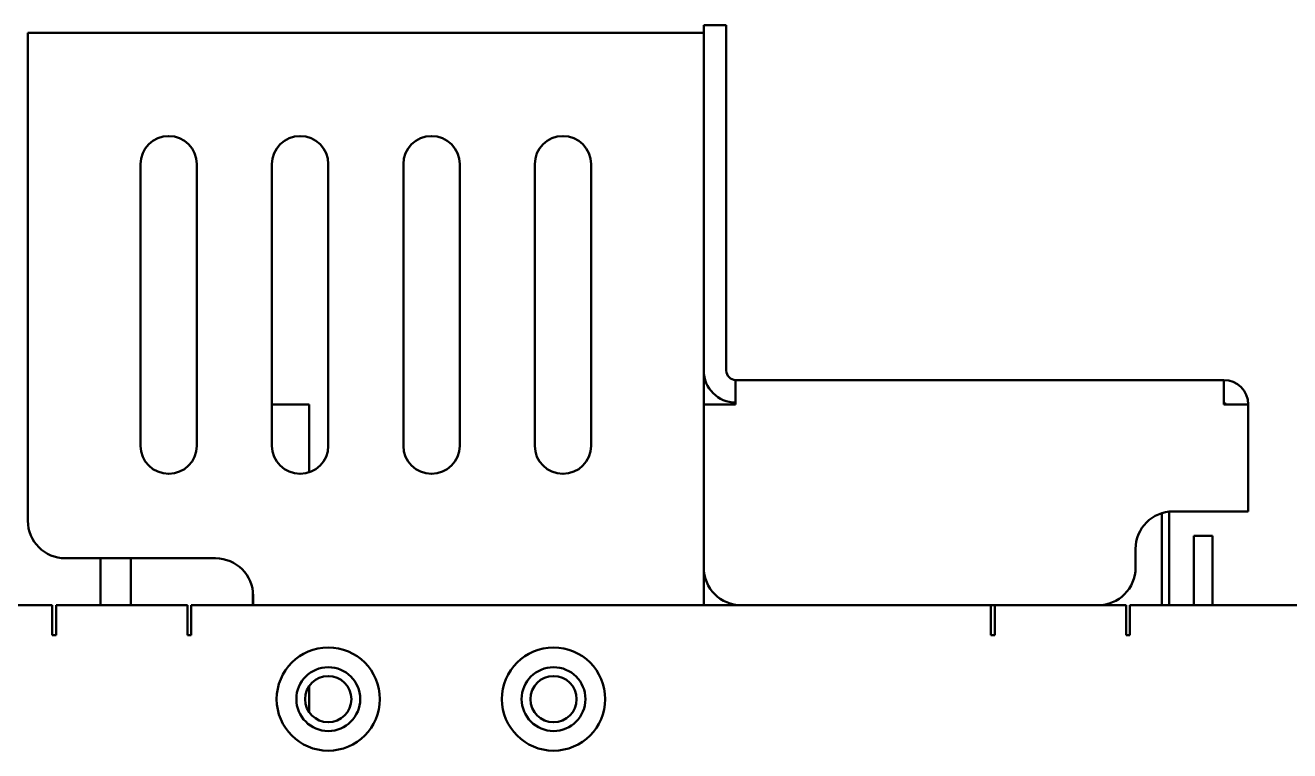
# Model space of a CAD drawing. Header units: millimetres. Extents: x 3137 to 5094, y 789 to 1822.
# Drawn here: x 3323.9 to 3391.3, y 1391.9 to 1430.6 of the extents above; entities that cross this region are included whole.
import ezdxf

# ---------------------------------------------------------------- set-up
doc = ezdxf.new("R2010")
doc.units = ezdxf.units.MM
doc.header["$LTSCALE"] = 1.8
doc.layers.add('외형선(ISO)', color=7, linetype='Continuous', lineweight=50)

msp = doc.modelspace()

# ---------------------------------------------------------------- linework, layer by layer
at = {"layer": '외형선(ISO)'}
for p, q in [((3360.042, 1430.181), (3360.042, 1430.581)), ((3361.242, 1430.581), (3360.042, 1430.581)), ((3361.242, 1430.581), (3361.242, 1428.581)), ((3324.042, 1430.181), (3360.042, 1430.181)), ((3324.042, 1430.181), (3324.042, 1404.181)), ((3325.042, 1430.181), (3334.627, 1430.181)), ((3325.042, 1430.181), (3325.042, 1430.181)), ((3326.4, 1430.182), (3328.764, 1430.182)), ((3326.4, 1430.181), (3326.4, 1430.182)), ((3328.764, 1430.182), (3331.053, 1430.182)), ((3331.053, 1430.181), (3331.053, 1430.182)), ((3331.053, 1430.182), (3331.73, 1430.182)), ((3331.73, 1430.181), (3331.73, 1430.182)), ((3331.73, 1430.182), (3331.805, 1430.182)), ((3331.805, 1430.182), (3333.544, 1430.182)), ((3331.805, 1430.181), (3331.805, 1430.182)), ((3333.544, 1430.181), (3333.544, 1430.182)), ((3334.627, 1430.181), (3334.627, 1430.181)), ((3337.353, 1430.182), (3337.376, 1430.182)), ((3337.353, 1430.181), (3337.353, 1430.182)), ((3337.376, 1430.182), (3337.533, 1430.182)), ((3337.376, 1430.181), (3337.376, 1430.182)), ((3337.533, 1430.182), (3341.033, 1430.182)), ((3337.533, 1430.181), (3337.533, 1430.182)), ((3341.033, 1430.181), (3341.033, 1430.182)), ((3341.033, 1430.182), (3341.107, 1430.182)), ((3341.107, 1430.181), (3341.107, 1430.182)), ((3345.753, 1430.182), (3346.676, 1430.182)), ((3345.753, 1430.181), (3345.753, 1430.182)), ((3346.676, 1430.182), (3347.45, 1430.182)), ((3347.45, 1430.182), (3347.464, 1430.182)), ((3347.45, 1430.181), (3347.45, 1430.182)), ((3347.464, 1430.182), (3348.367, 1430.182)), ((3347.464, 1430.181), (3347.464, 1430.182)), ((3348.367, 1430.182), (3349.413, 1430.182)), ((3349.413, 1430.182), (3350.301, 1430.182)), ((3349.413, 1430.181), (3349.413, 1430.182)), ((3350.301, 1430.181), (3350.301, 1430.182)), ((3354.034, 1430.182), (3354.52, 1430.182)), ((3354.034, 1430.181), (3354.034, 1430.182)), ((3354.52, 1430.182), (3355.857, 1430.182)), ((3355.857, 1430.182), (3357.214, 1430.182)), ((3357.214, 1430.182), (3357.671, 1430.182)), ((3357.671, 1430.181), (3357.671, 1430.182)), ((3360.042, 1430.181), (3360.042, 1399.681)), ((3361.242, 1428.581), (3361.242, 1412.181)), ((3330.042, 1408.181), (3330.042, 1423.181)), ((3333.042, 1423.181), (3333.042, 1408.181)), ((3337.042, 1408.181), (3337.042, 1423.181)), ((3340.042, 1423.181), (3340.042, 1408.181)), ((3344.042, 1408.181), (3344.042, 1423.181)), ((3347.042, 1423.181), (3347.042, 1408.181)), ((3351.042, 1408.181), (3351.042, 1423.181)), ((3354.042, 1423.181), (3354.042, 1408.181)), ((3361.742, 1410.381), (3361.742, 1411.681)), ((3361.742, 1411.681), (3387.742, 1411.681)), ((3387.742, 1411.681), (3387.742, 1410.381)), ((3337.042, 1410.381), (3339.018, 1410.381)), ((3339.018, 1409.381), (3339.018, 1410.381)), ((3361.742, 1410.381), (3360.042, 1410.381)), ((3389.042, 1410.381), (3387.742, 1410.381)), ((3389.042, 1410.381), (3389.042, 1404.681)), ((3339.018, 1409.381), (3339.018, 1406.758)), ((3384.442, 1399.681), (3384.442, 1404.589)), ((3384.839, 1404.67), (3384.839, 1399.681)), ((3385.042, 1404.681), (3389.042, 1404.681)), ((3387.142, 1403.381), (3386.142, 1403.381)), ((3386.142, 1399.681), (3386.142, 1403.381)), ((3387.142, 1403.381), (3387.142, 1399.681)), ((3383.042, 1401.681), (3383.042, 1402.681)), ((3326.042, 1402.181), (3334.042, 1402.181)), ((3327.918, 1399.681), (3327.918, 1402.181)), ((3329.518, 1399.681), (3329.518, 1402.181)), ((3336.018, 1399.681), (3336.018, 1400.489)), ((3336.042, 1400.181), (3336.042, 1399.681)), ((3325.342, 1399.681), (3304.742, 1399.681)), ((3325.342, 1399.681), (3325.342, 1398.681)), ((3325.542, 1398.681), (3325.542, 1399.681)), ((3332.542, 1399.681), (3325.542, 1399.681)), ((3332.542, 1399.681), (3332.542, 1398.681)), ((3332.742, 1398.681), (3332.742, 1399.681)), ((3375.342, 1399.681), (3332.742, 1399.681)), ((3375.342, 1399.681), (3375.342, 1398.681)), ((3375.542, 1399.681), (3375.342, 1399.681)), ((3375.542, 1398.681), (3375.542, 1399.681)), ((3382.542, 1399.681), (3375.542, 1399.681)), ((3382.542, 1399.681), (3382.542, 1398.681)), ((3382.742, 1398.681), (3382.742, 1399.681)), ((3398.942, 1399.681), (3382.742, 1399.681)), ((3325.342, 1398.081), (3325.342, 1398.681)), ((3325.542, 1398.681), (3325.542, 1398.081)), ((3332.542, 1398.081), (3332.542, 1398.681)), ((3332.742, 1398.681), (3332.742, 1398.081)), ((3375.342, 1398.081), (3375.342, 1398.681)), ((3375.542, 1398.681), (3375.542, 1398.081)), ((3382.542, 1398.081), (3382.542, 1398.681)), ((3382.742, 1398.681), (3382.742, 1398.081)), ((3325.542, 1398.081), (3325.342, 1398.081)), ((3332.742, 1398.081), (3332.542, 1398.081)), ((3375.542, 1398.081), (3375.342, 1398.081)), ((3382.742, 1398.081), (3382.542, 1398.081)), ((3339.018, 1395.361), (3339.018, 1394))]:
    msp.add_line(p, q, dxfattribs=at)
for centre, radius in [((3340.042, 1394.681), 2.75), ((3352.042, 1394.681), 2.75), ((3340.042, 1394.681), 1.7), ((3352.042, 1394.681), 1.7), ((3340.042, 1394.681), 1.23), ((3352.042, 1394.681), 1.23)]:
    msp.add_circle(centre, radius, dxfattribs=at)
for centre, radius, start, end in [((3331.542, 1423.181), 1.5, 0, 180), ((3338.542, 1423.181), 1.5, 0, 180), ((3345.542, 1423.181), 1.5, 0, 180), ((3352.542, 1423.181), 1.5, 0, 180), ((3361.742, 1412.181), 1.7, 180, 270), ((3361.742, 1412.181), 0.5, 180, 270), ((3387.742, 1410.381), 1.3, 0, 90), ((3387.742, 1410.381), 0.1, 0, 90), ((3331.542, 1408.181), 1.5, 180, 0), ((3338.542, 1408.181), 1.5, 180, 0), ((3345.542, 1408.181), 1.5, 180, 0), ((3352.542, 1408.181), 1.5, 180, 0), ((3385.042, 1402.681), 2, 90, 180), ((3326.042, 1404.181), 2, 180, 270), ((3334.042, 1400.181), 2, 0, 90), ((3362.042, 1401.681), 2, 180, 270), ((3381.042, 1401.681), 2, 270, 0)]:
    msp.add_arc(centre, radius, start, end, dxfattribs=at)

doc.saveas('drawing.dxf')
